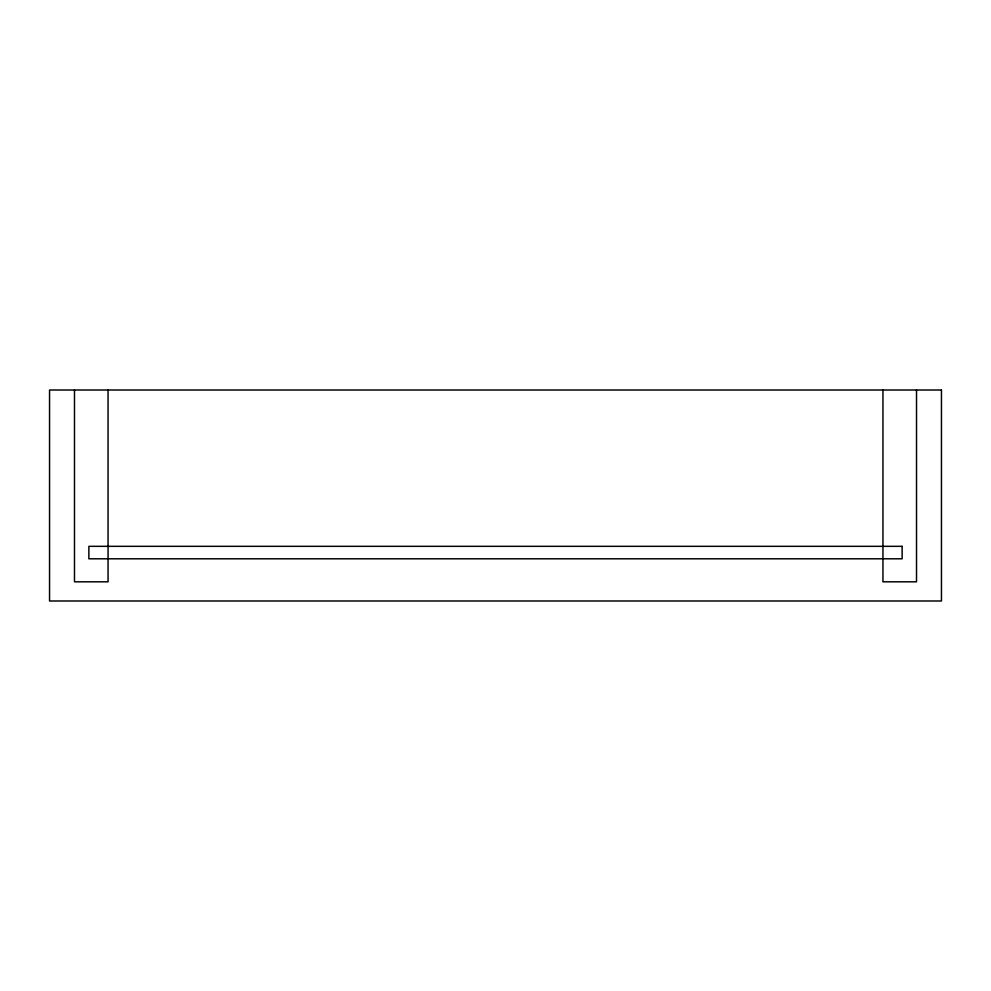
<?xml version="1.0" encoding="UTF-8"?>
<svg xmlns="http://www.w3.org/2000/svg" width="991" height="991" viewBox="0 0 991 991"><rect width="100%" height="100%" fill="white"/><g stroke="black" fill="none" stroke-linecap="round" stroke-linejoin="round"><path stroke-width="1.49" d="M916.514 390.008L916.514 581.816L882.944 581.816L882.944 390.008M108.056 390.008L108.056 581.816L74.486 581.816L74.486 390.008M941.45 390.008L49.55 390.008L49.55 600.992L941.45 600.992L941.45 390.008M902.132 546.326L88.868 546.326L88.868 558.8L902.132 558.8L902.132 546.326"/></g></svg>
